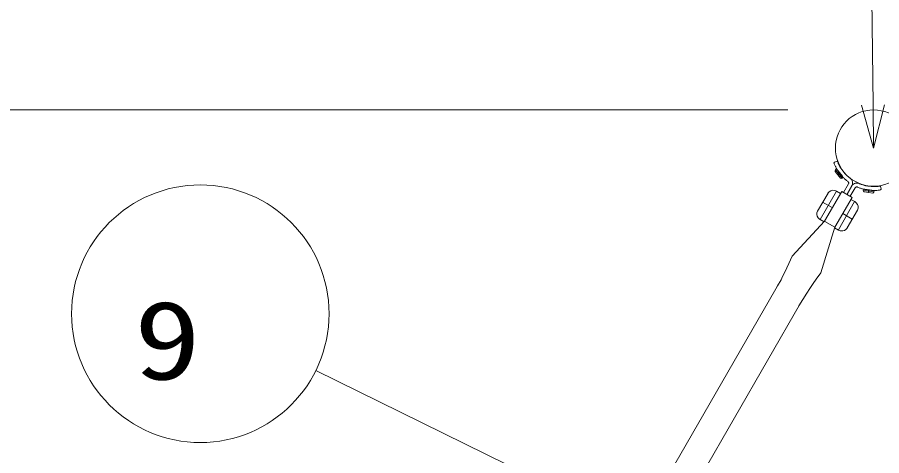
# Model space of a CAD drawing. Units: millimetres on the paper. Extents: x 0 to 420, y -594 to 297.
# Drawn here: x 90.01 to 110.16, y 206.34 to 216.56 of the extents above; entities that cross this region are included whole.
import ezdxf
from ezdxf.enums import TextEntityAlignment as Align

# ---------------------------------------------------------------- set-up
doc = ezdxf.new("R2010")
doc.units = ezdxf.units.MM
for name, color, linetype, lineweight in [('2D', 7, 'Continuous', 13), ('2D_DIMENSION', 7, 'Continuous', 13), ('AM_5', 7, 'Continuous', 13)]:
    doc.layers.add(name, color=color, linetype=linetype, lineweight=lineweight)
doc.styles.add('ＭＳ ゴシック', font='')
doc.styles.get('ＭＳ ゴシック').set_extended_font_data('MS Gothic')

msp = doc.modelspace()

# ---------------------------------------------------------------- linework, layer by layer
at = {"layer": '2D'}
for p, q in [((109.042, 213.162), (109.052, 213.181)), ((109.042, 213.162), (109.052, 213.181)), ((109.044, 213.157), (109.042, 213.162)), ((109.044, 213.157), (109.042, 213.162)), ((109.052, 213.181), (109.121, 213.207)), ((109.052, 213.181), (109.121, 213.207)), ((109.122, 213.207), (109.126, 213.196)), ((109.122, 213.207), (109.126, 213.196)), ((109.126, 213.196), (109.13, 213.186)), ((109.126, 213.196), (109.13, 213.186)), ((109.13, 213.186), (109.133, 213.178)), ((109.13, 213.186), (109.133, 213.178)), ((109.133, 213.178), (109.137, 213.169)), ((109.133, 213.178), (109.137, 213.169)), ((109.137, 213.169), (109.143, 213.154)), ((109.137, 213.169), (109.143, 213.154)), ((109.051, 213.141), (109.044, 213.157)), ((109.051, 213.141), (109.044, 213.157)), ((109.063, 213.112), (109.051, 213.141)), ((109.063, 213.112), (109.051, 213.141)), ((109.079, 213.08), (109.063, 213.112)), ((109.079, 213.08), (109.063, 213.112)), ((109.069, 212.971), (109.068, 212.976)), ((109.069, 212.971), (109.068, 212.976)), ((109.071, 212.967), (109.069, 212.971)), ((109.071, 212.967), (109.069, 212.971)), ((109.196, 212.807), (109.071, 212.967)), ((109.196, 212.807), (109.071, 212.967)), ((109.076, 213.002), (109.103, 213.024)), ((109.076, 213.002), (109.103, 213.024)), ((109.084, 213.069), (109.079, 213.08)), ((109.084, 213.069), (109.079, 213.08)), ((109.08, 213.005), (109.236, 212.805)), ((109.08, 213.005), (109.236, 212.805)), ((109.097, 213.044), (109.084, 213.069)), ((109.097, 213.044), (109.084, 213.069)), ((109.111, 213.019), (109.097, 213.044)), ((109.111, 213.019), (109.097, 213.044)), ((109.103, 213.024), (109.238, 212.852)), ((109.103, 213.024), (109.238, 212.852)), ((109.126, 212.995), (109.111, 213.019)), ((109.126, 212.995), (109.111, 213.019)), ((109.132, 212.986), (109.126, 212.995)), ((109.132, 212.986), (109.126, 212.995)), ((109.139, 212.974), (109.132, 212.986)), ((109.139, 212.974), (109.132, 212.986)), ((109.152, 212.956), (109.139, 212.974)), ((109.152, 212.956), (109.139, 212.974)), ((109.143, 213.154), (109.148, 213.143)), ((109.143, 213.154), (109.148, 213.143)), ((109.148, 213.144), (109.182, 213.075)), ((109.148, 213.144), (109.182, 213.075)), ((109.182, 213.075), (109.225, 213.01)), ((109.182, 213.075), (109.225, 213.01)), ((109.225, 213.01), (109.269, 212.951)), ((109.225, 213.01), (109.269, 212.951)), ((109.181, 212.924), (109.133, 212.887)), ((109.181, 212.924), (109.133, 212.887)), ((109.171, 212.929), (109.152, 212.956)), ((109.171, 212.929), (109.152, 212.956)), ((109.178, 212.918), (109.171, 212.929)), ((109.178, 212.918), (109.171, 212.929)), ((109.186, 212.909), (109.178, 212.918)), ((109.186, 212.909), (109.178, 212.918)), ((109.198, 212.893), (109.186, 212.909)), ((109.198, 212.893), (109.186, 212.909)), ((109.204, 212.886), (109.198, 212.893)), ((109.204, 212.886), (109.198, 212.893)), ((109.212, 212.876), (109.204, 212.886)), ((109.212, 212.876), (109.204, 212.886)), ((109.222, 212.866), (109.212, 212.876)), ((109.222, 212.866), (109.212, 212.876)), ((109.231, 212.855), (109.222, 212.866)), ((109.231, 212.855), (109.222, 212.866)), ((109.237, 212.849), (109.231, 212.855)), ((109.237, 212.849), (109.231, 212.855)), ((109.243, 212.841), (109.237, 212.849)), ((109.243, 212.841), (109.237, 212.849)), ((109.261, 212.824), (109.237, 212.806)), ((109.261, 212.824), (109.237, 212.806)), ((109.238, 212.852), (109.261, 212.824)), ((109.238, 212.852), (109.261, 212.824)), ((109.253, 212.831), (109.243, 212.841)), ((109.253, 212.831), (109.243, 212.841)), ((109.264, 212.819), (109.253, 212.831)), ((109.264, 212.819), (109.253, 212.831)), ((109.277, 212.807), (109.264, 212.819)), ((109.277, 212.807), (109.264, 212.819)), ((109.269, 212.951), (109.303, 212.909)), ((109.269, 212.951), (109.303, 212.909)), ((109.289, 212.796), (109.277, 212.807)), ((109.289, 212.796), (109.277, 212.807)), ((109.298, 212.787), (109.289, 212.796)), ((109.298, 212.787), (109.289, 212.796)), ((109.308, 212.777), (109.298, 212.787)), ((109.308, 212.777), (109.298, 212.787)), ((109.303, 212.909), (109.351, 212.862)), ((109.303, 212.909), (109.351, 212.862)), ((109.325, 212.763), (109.308, 212.777)), ((109.325, 212.763), (109.308, 212.777)), ((109.337, 212.753), (109.325, 212.763)), ((109.337, 212.753), (109.325, 212.763)), ((109.351, 212.862), (109.379, 212.836)), ((109.351, 212.862), (109.379, 212.836)), ((109.379, 212.836), (109.417, 212.805)), ((109.379, 212.836), (109.417, 212.805)), ((109.417, 212.805), (109.435, 212.791)), ((109.417, 212.805), (109.435, 212.791)), ((109.435, 212.791), (109.448, 212.776)), ((109.435, 212.791), (109.448, 212.776)), ((109.448, 212.776), (109.459, 212.762)), ((109.448, 212.776), (109.459, 212.762)), ((109.459, 212.762), (109.465, 212.746)), ((109.459, 212.762), (109.465, 212.746)), ((109.268, 212.477), (109.382, 212.674)), ((109.268, 212.477), (109.382, 212.674)), ((109.347, 212.744), (109.337, 212.753)), ((109.347, 212.744), (109.337, 212.753)), ((109.463, 212.637), (109.345, 212.432)), ((109.463, 212.637), (109.345, 212.432)), ((109.362, 212.733), (109.347, 212.744)), ((109.362, 212.733), (109.347, 212.744)), ((109.465, 212.636), (109.347, 212.431)), ((109.465, 212.636), (109.347, 212.431)), ((109.37, 212.726), (109.362, 212.733)), ((109.37, 212.726), (109.362, 212.733)), ((109.376, 212.721), (109.37, 212.726)), ((109.376, 212.721), (109.37, 212.726)), ((109.381, 212.715), (109.376, 212.721)), ((109.381, 212.715), (109.376, 212.721)), ((109.384, 212.709), (109.381, 212.715)), ((109.384, 212.709), (109.381, 212.715)), ((109.382, 212.674), (109.385, 212.681)), ((109.382, 212.674), (109.385, 212.681)), ((109.386, 212.701), (109.384, 212.709)), ((109.386, 212.701), (109.384, 212.709)), ((109.385, 212.681), (109.386, 212.687)), ((109.385, 212.681), (109.386, 212.687)), ((109.387, 212.694), (109.386, 212.701)), ((109.387, 212.694), (109.386, 212.701)), ((109.386, 212.687), (109.387, 212.694)), ((109.386, 212.687), (109.387, 212.694)), ((109.424, 212.387), (109.538, 212.584)), ((109.424, 212.387), (109.538, 212.584)), ((109.477, 212.654), (109.463, 212.637)), ((109.477, 212.654), (109.463, 212.637)), ((109.465, 212.746), (109.473, 212.727)), ((109.465, 212.746), (109.473, 212.727)), ((109.473, 212.657), (109.465, 212.636)), ((109.473, 212.657), (109.465, 212.636)), ((109.473, 212.727), (109.478, 212.707)), ((109.473, 212.727), (109.478, 212.707)), ((109.477, 212.682), (109.473, 212.657)), ((109.477, 212.682), (109.473, 212.657)), ((109.478, 212.707), (109.477, 212.682)), ((109.478, 212.707), (109.477, 212.682)), ((109.497, 212.671), (109.477, 212.654)), ((109.497, 212.671), (109.477, 212.654)), ((109.518, 212.684), (109.497, 212.671)), ((109.518, 212.684), (109.497, 212.671)), ((109.538, 212.689), (109.518, 212.684)), ((109.538, 212.689), (109.518, 212.684)), ((109.558, 212.692), (109.538, 212.689)), ((109.558, 212.692), (109.538, 212.689)), ((109.538, 212.584), (109.542, 212.59)), ((109.538, 212.584), (109.542, 212.59)), ((109.542, 212.59), (109.547, 212.595)), ((109.542, 212.59), (109.547, 212.595)), ((109.547, 212.595), (109.553, 212.599)), ((109.547, 212.595), (109.553, 212.599)), ((109.553, 212.599), (109.559, 212.602)), ((109.553, 212.599), (109.559, 212.602)), ((109.575, 212.695), (109.558, 212.692)), ((109.575, 212.695), (109.558, 212.692)), ((109.559, 212.602), (109.567, 212.603)), ((109.559, 212.602), (109.567, 212.603)), ((109.567, 212.603), (109.573, 212.604)), ((109.567, 212.603), (109.573, 212.604)), ((109.573, 212.604), (109.581, 212.603)), ((109.573, 212.604), (109.581, 212.603)), ((109.592, 212.693), (109.575, 212.695)), ((109.592, 212.693), (109.575, 212.695)), ((109.581, 212.603), (109.588, 212.6)), ((109.581, 212.603), (109.588, 212.6)), ((109.588, 212.6), (109.598, 212.596)), ((109.588, 212.6), (109.598, 212.596)), ((109.612, 212.689), (109.592, 212.693)), ((109.612, 212.689), (109.592, 212.693)), ((109.598, 212.596), (109.616, 212.589)), ((109.598, 212.596), (109.616, 212.589)), ((109.634, 212.68), (109.612, 212.689)), ((109.634, 212.68), (109.612, 212.689)), ((109.616, 212.589), (109.628, 212.585)), ((109.616, 212.589), (109.628, 212.585)), ((109.628, 212.585), (109.643, 212.579)), ((109.628, 212.585), (109.643, 212.579)), ((109.679, 212.662), (109.634, 212.68)), ((109.679, 212.662), (109.634, 212.68)), ((109.643, 212.579), (109.664, 212.572)), ((109.643, 212.579), (109.664, 212.572)), ((109.664, 212.572), (109.677, 212.568)), ((109.664, 212.572), (109.677, 212.568)), ((109.677, 212.568), (109.689, 212.564)), ((109.677, 212.568), (109.689, 212.564)), ((109.716, 212.651), (109.679, 212.662)), ((109.716, 212.651), (109.679, 212.662)), ((109.689, 212.564), (109.705, 212.56)), ((109.689, 212.564), (109.705, 212.56)), ((109.705, 212.56), (109.722, 212.555)), ((109.705, 212.56), (109.722, 212.555)), ((109.78, 212.633), (109.716, 212.651)), ((109.78, 212.633), (109.716, 212.651)), ((109.833, 212.625), (109.78, 212.633)), ((109.833, 212.625), (109.78, 212.633)), ((109.907, 212.616), (109.833, 212.625)), ((109.907, 212.616), (109.833, 212.625)), ((109.985, 212.612), (109.907, 212.616)), ((109.985, 212.612), (109.907, 212.616)), ((110.061, 212.616), (109.985, 212.612)), ((110.061, 212.616), (109.985, 212.612)), ((110.073, 212.618), (110.06, 212.616)), ((110.073, 212.618), (110.06, 212.616)), ((110.089, 212.62), (110.073, 212.618)), ((110.089, 212.62), (110.073, 212.618)), ((110.099, 212.621), (110.089, 212.62)), ((110.099, 212.621), (110.089, 212.62)), ((110.107, 212.622), (110.099, 212.621)), ((110.107, 212.622), (110.099, 212.621)), ((110.118, 212.624), (110.107, 212.622)), ((110.118, 212.624), (110.107, 212.622)), ((110.129, 212.625), (110.118, 212.624)), ((110.129, 212.625), (110.118, 212.624)), ((110.142, 212.552), (110.129, 212.625)), ((110.142, 212.552), (110.129, 212.625)), ((108.662, 212.04), (108.904, 212.458)), ((108.662, 212.04), (108.904, 212.458)), ((109.105, 212.503), (108.724, 211.844)), ((109.105, 212.503), (108.724, 211.844)), ((109.193, 212.451), (108.812, 211.792)), ((109.193, 212.451), (108.812, 211.792)), ((108.823, 211.804), (109.226, 212.501)), ((108.823, 211.804), (109.226, 212.501)), ((109.468, 212.362), (109.065, 211.664)), ((109.468, 212.362), (109.065, 211.664)), ((109.105, 212.503), (109.193, 212.451)), ((109.105, 212.503), (109.193, 212.451)), ((109.226, 212.501), (109.468, 212.362)), ((109.226, 212.501), (109.468, 212.362)), ((109.722, 212.555), (109.738, 212.551)), ((109.722, 212.555), (109.738, 212.551)), ((109.973, 212.489), (109.722, 212.525)), ((109.973, 212.489), (109.722, 212.525)), ((109.728, 212.554), (109.724, 212.524)), ((109.728, 212.554), (109.724, 212.524)), ((109.764, 212.549), (109.728, 212.554)), ((109.764, 212.549), (109.728, 212.554)), ((109.738, 212.551), (109.752, 212.548)), ((109.738, 212.551), (109.752, 212.548)), ((109.746, 212.489), (109.946, 212.462)), ((109.746, 212.489), (109.946, 212.462)), ((109.752, 212.548), (109.762, 212.546)), ((109.752, 212.548), (109.762, 212.546)), ((109.762, 212.546), (109.77, 212.544)), ((109.762, 212.546), (109.77, 212.544)), ((109.98, 212.518), (109.764, 212.549)), ((109.98, 212.518), (109.764, 212.549)), ((109.77, 212.544), (109.784, 212.541)), ((109.77, 212.544), (109.784, 212.541)), ((109.784, 212.541), (109.797, 212.538)), ((109.784, 212.541), (109.797, 212.538)), ((109.797, 212.538), (109.81, 212.536)), ((109.797, 212.538), (109.81, 212.536)), ((109.81, 212.536), (109.819, 212.535)), ((109.81, 212.536), (109.819, 212.535)), ((109.819, 212.535), (109.839, 212.532)), ((109.819, 212.535), (109.839, 212.532)), ((109.839, 212.532), (109.851, 212.53)), ((109.839, 212.532), (109.851, 212.53)), ((109.852, 212.536), (109.845, 212.476)), ((109.852, 212.536), (109.845, 212.476)), ((109.851, 212.53), (109.864, 212.529)), ((109.851, 212.53), (109.864, 212.529)), ((109.864, 212.529), (109.897, 212.526)), ((109.864, 212.529), (109.897, 212.526)), ((109.897, 212.526), (109.918, 212.524)), ((109.897, 212.526), (109.918, 212.524)), ((109.918, 212.524), (109.933, 212.523)), ((109.918, 212.524), (109.933, 212.523)), ((109.933, 212.523), (109.943, 212.523)), ((109.933, 212.523), (109.943, 212.523)), ((109.943, 212.523), (109.972, 212.522)), ((109.943, 212.523), (109.972, 212.522)), ((109.946, 212.462), (109.951, 212.462)), ((109.946, 212.462), (109.951, 212.462)), ((109.951, 212.462), (109.956, 212.464)), ((109.951, 212.462), (109.956, 212.464)), ((109.972, 212.522), (110, 212.523)), ((109.972, 212.522), (110, 212.523)), ((109.975, 212.484), (109.98, 212.518)), ((109.975, 212.484), (109.98, 212.518)), ((110, 212.523), (110.028, 212.524)), ((110, 212.523), (110.028, 212.524)), ((110.028, 212.524), (110.04, 212.524)), ((110.028, 212.524), (110.04, 212.524)), ((110.04, 212.524), (110.076, 212.527)), ((110.04, 212.524), (110.076, 212.527)), ((110.076, 212.527), (110.107, 212.531)), ((110.076, 212.527), (110.107, 212.531)), ((110.107, 212.531), (110.125, 212.534)), ((110.107, 212.531), (110.125, 212.534)), ((110.125, 212.534), (110.13, 212.534)), ((110.125, 212.534), (110.13, 212.534)), ((110.13, 212.534), (110.142, 212.552)), ((110.13, 212.534), (110.142, 212.552)), ((108.779, 212.251), (108.998, 212.124)), ((108.779, 212.251), (108.998, 212.124)), ((109.438, 212.313), (109.057, 211.653)), ((109.438, 212.313), (109.057, 211.653)), ((109.525, 212.263), (109.145, 211.604)), ((109.525, 212.263), (109.145, 211.604)), ((109.527, 212.262), (109.438, 212.313)), ((109.527, 212.262), (109.438, 212.313)), ((109.465, 211.857), (109.246, 211.984)), ((109.465, 211.857), (109.246, 211.984)), ((109.347, 211.648), (109.589, 212.066)), ((109.347, 211.648), (109.589, 212.066)), ((108.071, 210.993), (108.823, 211.804)), ((108.071, 210.993), (108.823, 211.804)), ((108.688, 211.872), (108.677, 211.884)), ((108.688, 211.872), (108.677, 211.884)), ((108.705, 211.856), (108.688, 211.872)), ((108.705, 211.856), (108.688, 211.872)), ((108.721, 211.845), (108.705, 211.856)), ((108.721, 211.845), (108.705, 211.856)), ((108.812, 211.792), (108.721, 211.845)), ((108.812, 211.792), (108.721, 211.845)), ((108.826, 211.803), (109.065, 211.664)), ((108.826, 211.803), (109.065, 211.664)), ((109.065, 211.664), (108.737, 210.605)), ((109.065, 211.664), (108.737, 210.605)), ((109.057, 211.653), (109.149, 211.6)), ((109.057, 211.653), (109.149, 211.6)), ((109.149, 211.6), (109.167, 211.592)), ((109.149, 211.6), (109.167, 211.592)), ((109.167, 211.592), (109.189, 211.585)), ((109.167, 211.592), (109.189, 211.585)), ((109.189, 211.585), (109.205, 211.583)), ((109.189, 211.585), (109.205, 211.583)), ((107.992, 210.819), (108.071, 210.993)), ((107.992, 210.819), (108.071, 210.993)), ((107.898, 210.62), (107.992, 210.819)), ((107.898, 210.62), (107.992, 210.819)), ((107.843, 210.518), (107.898, 210.62)), ((107.843, 210.518), (107.898, 210.62)), ((108.737, 210.605), (108.631, 210.457)), ((108.737, 210.605), (108.631, 210.457)), ((107.689, 210.234), (107.766, 210.367)), ((107.689, 210.234), (107.766, 210.367)), ((107.729, 210.303), (107.811, 210.444)), ((107.729, 210.303), (107.811, 210.444)), ((107.811, 210.444), (107.843, 210.518)), ((107.811, 210.444), (107.843, 210.518)), ((108.558, 210.357), (108.478, 210.236)), ((108.558, 210.357), (108.478, 210.236)), ((108.631, 210.457), (108.558, 210.357)), ((108.631, 210.457), (108.558, 210.357)), ((107.689, 210.234), (101.63, 199.738)), ((107.689, 210.234), (101.63, 199.738)), ((108.478, 210.236), (108.411, 210.126)), ((108.478, 210.236), (108.411, 210.126)), ((108.411, 210.126), (108.227, 209.835)), ((108.411, 210.126), (108.227, 209.835)), ((108.264, 209.898), (102.206, 199.405)), ((108.264, 209.898), (102.206, 199.405))]:
    msp.add_line(p, q, dxfattribs=at)
msp.add_circle((109.966, 213.51), 0.889, dxfattribs=at)
for centre, radius, start, end in [((109.098, 212.982), 0.03, 136.5491, 190.2275), ((109.098, 212.982), 0.03, 136.5491, 190.2275), ((109.217, 212.833), 0.0333, 230.1861, 306.3041), ((109.217, 212.833), 0.0333, 230.1861, 306.3041), ((109.021, 212.39), 0.136, 73.0166, 150), ((109.021, 212.39), 0.136, 73.0166, 150), ((108.978, 212.249), 0.284, 63.5075, 73.0166), ((108.978, 212.249), 0.284, 63.5075, 73.0166), ((109.757, 212.521), 0.0333, 173.6959, 249.8139), ((109.757, 212.521), 0.0333, 173.6959, 249.8139), ((109.946, 212.492), 0.03, 289.7725, 343.4509), ((109.946, 212.492), 0.03, 289.7725, 343.4509), ((109.37, 212.025), 0.284, 46.9834, 56.4925), ((109.37, 212.025), 0.284, 46.9834, 56.4925), ((109.471, 212.134), 0.136, 330, 46.9834), ((109.471, 212.134), 0.136, 330, 46.9834), ((108.78, 211.973), 0.136, 150.1622, 220.7042), ((108.78, 211.973), 0.136, 150.1622, 220.7042), ((109.23, 211.716), 0.136, 259.2958, 329.8378), ((109.23, 211.716), 0.136, 259.2958, 329.8378)]:
    msp.add_arc(centre, radius, start, end, dxfattribs=at)
at = {"layer": '2D_DIMENSION'}
msp.add_line((107.966, 214.399), (43.526, 214.399), dxfattribs=at)
msp.add_line((107.966, 214.399), (43.526, 214.399), dxfattribs=at)
at = {"layer": 'AM_5'}
for p, q in [((109.872, 221.685), (109.954, 214.51)), ((109.686, 214.507), (109.966, 213.51)), ((109.954, 214.51), (109.966, 213.51)), ((109.966, 213.51), (110.222, 214.513)), ((96.967, 208.328), (103.599, 205.069))]:
    msp.add_line(p, q, dxfattribs=at)
msp.add_circle((94.274, 209.651), 3, dxfattribs=at)

# ---------------------------------------------------------------- texts
at = {"layer": 'AM_5', "style": 'ＭＳ ゴシック', "width": 1.25}
msp.add_text('9', height=1.833, dxfattribs=at).set_placement((92.727, 207.568), align=Align.BOTTOM_LEFT)

doc.saveas('drawing.dxf')
